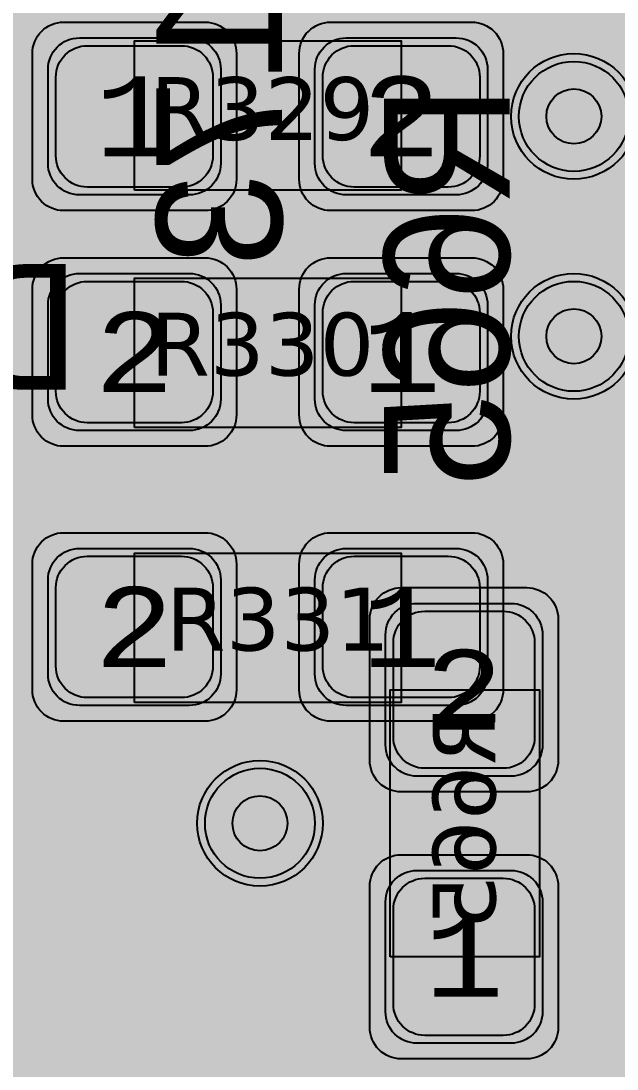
# Model space of a CAD drawing. Extents: x -28 to 199, y -61 to 255.
# Drawn here: x 141.18 to 144.97, y 73.94 to 80.61 of the extents above; entities that cross this region are included whole.
import ezdxf
from ezdxf.enums import TextEntityAlignment as Align

# ---------------------------------------------------------------- set-up
doc = ezdxf.new("R2010")
doc.units = 0
doc.header["$MEASUREMENT"] = 0
for name, color, linetype in [('ASSEMBLY_OUTLINES_BTM', 191, 'CONTINUOUS'), ('ASSEMBLY_OUTLINES_TOP', 102, 'CONTINUOUS'), ('ASSEMBLY_PART_NUMBERS_BTM', 191, 'CONTINUOUS'), ('ASSEMBLY_PART_NUMBERS_TOP', 102, 'CONTINUOUS'), ('ASSEMBLY_REF_DES_BTM', 191, 'CONTINUOUS'), ('ASSEMBLY_REF_DES_TOP', 102, 'CONTINUOUS'), ('DRILL_DRAWING', 21, 'CONTINUOUS'), ('GENERATED_SILKSCREEN_BTM', 255, 'CONTINUOUS'), ('GENERATED_SILKSCREEN_TOP', 140, 'CONTINUOUS'), ('PART_PADS_SMD_BTM', 10, 'CONTINUOUS'), ('PART_PADS_SMD_TOP', 150, 'CONTINUOUS'), ('PIN_NUMBERS_BTM', 8, 'CONTINUOUS'), ('PIN_NUMBERS_TOP', 8, 'CONTINUOUS'), ('PLACEMENT_OUTLINES_BTM', 222, 'CONTINUOUS'), ('PLACEMENT_OUTLINES_TOP', 130, 'CONTINUOUS'), ('PLANE_DATA_LAYER_TOP', 150, 'CONTINUOUS'), ('PLANE_SHAPES_LAYER_2', 230, 'CONTINUOUS'), ('PLANE_SHAPES_LAYER_3', 81, 'CONTINUOUS'), ('PLANE_SHAPES_LAYER_TOP', 150, 'CONTINUOUS'), ('SILKSCREEN_OUTLINES_BTM', 211, 'CONTINUOUS'), ('SILKSCREEN_OUTLINES_TOP', 150, 'CONTINUOUS'), ('SILKSCREEN_REF_DES_BTM', 211, 'CONTINUOUS'), ('SOLDERMASK_PADS_BTM', 12, 'CONTINUOUS'), ('SOLDERMASK_PADS_TOP', 180, 'CONTINUOUS'), ('SOLDERPASTE_PADS_BTM', 12, 'CONTINUOUS'), ('SOLDERPASTE_PADS_TOP', 180, 'CONTINUOUS'), ('TRACES_LAYER_3', 81, 'CONTINUOUS'), ('TRACES_LAYER_BOTTOM', 10, 'CONTINUOUS'), ('TRACES_LAYER_TOP', 150, 'CONTINUOUS'), ('VIA_HOLES_LAYER_2', 30, 'CONTINUOUS'), ('VIA_HOLES_LAYER_3', 30, 'CONTINUOUS'), ('VIA_HOLES_LAYER_BOTTOM', 30, 'CONTINUOUS'), ('VIA_HOLES_LAYER_TOP', 30, 'CONTINUOUS'), ('VIA_PADS_LAYER_2', 230, 'CONTINUOUS'), ('VIA_PADS_LAYER_3', 81, 'CONTINUOUS'), ('VIA_PADS_LAYER_BOTTOM', 10, 'CONTINUOUS'), ('VIA_PADS_LAYER_TOP', 150, 'CONTINUOUS')]:
    doc.layers.add(name, color=color, linetype=linetype)
doc.styles.add('COURIER_NEW', font='COUR.TTF')
doc.styles.add('VERDANA', font='verdana.TTF')
doc.styles.add('VERIBEST_GERBER_0', font='txt')

msp = doc.modelspace()

# ---------------------------------------------------------------- hatches: boundary and pattern name
at = {"layer": 'PLANE_DATA_LAYER_TOP'}
h = msp.add_hatch(color=256, dxfattribs=at)
h.paths.add_polyline_path([(153.75, 67.5762, -0.414213562373095), (153.6738, 67.5), (141.3262, 67.5, -0.414213562373095), (141.25, 67.5762), (141.25, 70.799, -0.3297111608099209), (141.303911, 70.871867, 0.1227506347712947), (141.511214, 70.996447), (142.374069, 71.859302, -0.4389961025025721), (142.486156, 71.8546, 1.0875729409838402), (143.8954, 73.263844, -0.2207951541177379), (143.86838, 73.322049), (143.86838, 73.32205, -0.1989099556852985), (143.890698, 73.375931), (147.592449, 77.077682, -0.198913366334503), (147.646331, 77.1), (148.746107, 77.1, -0.1385740107174841), (148.785987, 77.088731, 1.7877343018547374), (148.785987, 78.111269, -0.1385740107174841), (148.746107, 78.1), (147.407661, 78.1, 0.1989122151386036), (147.054108, 77.953553), (144.107082, 75.006527, -0.6681819935815638), (143.977, 75.060408), (143.977, 75.934019, -0.357507136707077), (144.038255, 76.008739, 0.250299112383725), (144.365805, 76.277936, -0.3034419380586541), (144.436215, 76.325), (144.483776, 76.325, 0.1989121882725125), (144.784296, 76.44948), (146.482183, 78.147367, 0.1989121882725038), (146.606663, 78.447887), (146.606663, 79.9238, -0.414213562373095), (146.682863, 80), (153.6738, 80, -0.414213562373095), (153.75, 79.9238)], flags=0)
h.paths.add_polyline_path([(141.75, 69.5, -0.9999999999999999), (144.75, 69.5, -0.9999999999999999)], flags=0)
h.paths.add_polyline_path([(149.3, 75.1, -0.9999999999999999), (150.5, 75.1, -0.9999999999999999)], flags=0)
at = {"layer": 'PLANE_SHAPES_LAYER_2'}
h = msp.add_hatch(color=256, dxfattribs=at)
h.paths.add_polyline_path([(169.5, 129.25), (149.5, 129.25), (142.25, 122), (142.25, 90.5), (147.5, 90.5), (147.5, 80), (154, 80), (154, 69.25), (131.75, 69.25), (131.75, 73.25), (121.25, 73.25), (121.25, 81), (110.5, 81), (110.5, 125.75), (106.5, 125.75), (106.5, 128.75), (93.5, 128.75), (93.5, 120.25), (91.75, 120.25), (91.75, 121.5), (80, 121.5), (80, 118.25), (73.25, 118.25), (73.25, 124.5), (67.5, 124.5), (67.5, 128), (57.75, 128), (57.75, 120.25), (55.25, 120.25), (55.25, 121.5), (47.5, 121.5), (47.5, 119), (35, 119), (35, 134.75), (32.75, 134.75), (32.75, 159.75), (29.25, 159.75), (29.25, 175.25), (22.5, 175.25), (22.5, 195.25), (17.25, 195.25), (17.25, 198), (22.5, 198), (22.5, 216.5), (40.25, 216.5), (40.25, 235.5), (54.5, 235.5), (54.5, 254), (87.25, 254), (87.25, 236.25), (86.25, 236.25), (86.25, 228.75), (81, 228.75), (81, 218.75), (95.25, 218.75), (95.25, 194.5), (87, 194.5), (87, 172), (131.1, 172), (131.1, 208.75), (115.5, 208.75), (115.5, 213.75), (106.75, 213.75), (106.75, 218.75), (110.25, 222.25), (110.25, 226.25), (142.5, 226.25), (142.5, 221.5), (160.5, 221.5), (160.5, 240.75), (169.5, 240.75)])
h.paths.add_polyline_path([(35.5, 149.5), (41.75, 149.5), (41.75, 152), (39.25, 152), (39.25, 154), (37.75, 154), (37.75, 152), (35.5, 152)], flags=16)
h.paths.add_polyline_path([(37.5, 125.75), (37.5, 128.75), (42.75, 128.75), (42.75, 125.75)], flags=16)
h.paths.add_polyline_path([(52, 127.75), (52, 130.75), (54.25, 130.75), (54.25, 127.75)], flags=16)
h.paths.add_polyline_path([(50.75, 219.5), (50.75, 226.5), (71.75, 226.5), (71.75, 219.5)], flags=16)
h.paths.add_polyline_path([(66.5, 150.75), (66.5, 177.5), (72.25, 177.5), (72.25, 150.75)], flags=16)
h.paths.add_polyline_path([(47.25, 185.25), (73, 185.25), (73, 188.25), (70.25, 188.25), (70.25, 191), (47.25, 191)], flags=16)
h.paths.add_polyline_path([(84.5, 208), (84.5, 212.75), (85, 212.75), (85, 208)], flags=16)
h.paths.add_polyline_path([(61.5, 137.25), (87.75, 137.25), (87.75, 140.5), (84.75, 140.5), (84.75, 143), (61.5, 143)], flags=16)
h.paths.add_polyline_path([(88.75, 127), (88.75, 130), (91, 130), (91, 127)], flags=16)
h.paths.add_polyline_path([(85.5, 130.25), (85.5, 132.5), (91, 132.5), (91, 130.25)], flags=16)
h.paths.add_polyline_path([(108.75, 142.25), (135.75, 142.25), (135.75, 145.75), (132.25, 145.75), (132.25, 149), (108.75, 149)], flags=16)
h.paths.add_polyline_path([(114.25, 126.75), (140.75, 126.75), (140.75, 129.75), (137.25, 129.75), (137.25, 133), (114.25, 133)], flags=16)
h.paths.add_polyline_path([(155.25, 180.25), (166.25, 180.25), (166.25, 186.25), (152.25, 186.25), (152.25, 183), (155.25, 183)], flags=16)
at = {"layer": 'PLANE_SHAPES_LAYER_3'}
h = msp.add_hatch(color=256, dxfattribs=at)
h.paths.add_polyline_path([(169.5, 129.25), (149.5, 129.25), (142.25, 122), (142.25, 90.5), (147.5, 90.5), (147.5, 80), (154, 80), (154, 69.25), (131.75, 69.25), (131.75, 73.25), (121.25, 73.25), (121.25, 81), (110.5, 81), (110.5, 125.75), (106.5, 125.75), (106.5, 128.75), (93.5, 128.75), (93.5, 120.25), (91.75, 120.25), (91.75, 121.5), (80, 121.5), (80, 118.25), (73.25, 118.25), (73.25, 124.5), (67.5, 124.5), (67.5, 127.75), (58.25, 127.75), (58.25, 130.25), (88.75, 130.25), (88.75, 127), (91, 127), (91, 132.5), (55, 132.5), (55, 131.25), (52, 131.25), (52, 127.75), (55, 127.75), (55, 127.25), (57.75, 127.25), (57.75, 120.25), (55.25, 120.25), (55.25, 121.5), (47.5, 121.5), (47.5, 119), (35, 119), (35, 134.75), (32.75, 134.75), (32.75, 159.75), (29.25, 159.75), (29.25, 175.25), (22.5, 175.25), (22.5, 195.25), (17.25, 195.25), (17.25, 198), (22.5, 198), (22.5, 216.5), (40.25, 216.5), (40.25, 235.5), (54.5, 235.5), (54.5, 254), (87.25, 254), (87.25, 236.25), (86.25, 236.25), (86.25, 228.75), (81, 228.75), (81, 218.75), (95.25, 218.75), (95.25, 194.5), (87, 194.5), (87, 172), (131.1, 172), (131.1, 208.75), (115.5, 208.75), (115.5, 213.75), (106.75, 213.75), (106.75, 218.75), (110.25, 222.25), (110.25, 226.25), (142.5, 226.25), (142.5, 221.5), (160.5, 221.5), (160.5, 240.75), (169.5, 240.75)])
h.paths.add_polyline_path([(35.5, 149.5), (41.75, 149.5), (41.75, 152), (39.25, 152), (39.25, 154), (37.75, 154), (37.75, 152), (35.5, 152)], flags=16)
h.paths.add_polyline_path([(37.5, 125.75), (37.5, 128.75), (42.75, 128.75), (42.75, 125.75)], flags=16)
h.paths.add_polyline_path([(50.75, 219.5), (50.75, 226.5), (71.75, 226.5), (71.75, 219.5)], flags=16)
h.paths.add_polyline_path([(66.5, 150.75), (66.5, 177.5), (72.25, 177.5), (72.25, 150.75)], flags=16)
h.paths.add_polyline_path([(47.25, 185.25), (73, 185.25), (73, 188.25), (70.25, 188.25), (70.25, 191), (47.25, 191)], flags=16)
h.paths.add_polyline_path([(84.5, 208), (84.5, 212.75), (85, 212.75), (85, 208)], flags=16)
h.paths.add_polyline_path([(61.5, 137.25), (87.75, 137.25), (87.75, 140.5), (84.75, 140.5), (84.75, 143), (61.5, 143)], flags=16)
h.paths.add_polyline_path([(108.75, 142.25), (135.75, 142.25), (135.75, 145.75), (132.25, 145.75), (132.25, 149), (108.75, 149)], flags=16)
h.paths.add_polyline_path([(114.25, 126.75), (140.75, 126.75), (140.75, 129.75), (137.25, 129.75), (137.25, 133), (114.25, 133)], flags=16)
h.paths.add_polyline_path([(155.25, 180.25), (166.25, 180.25), (166.25, 186.25), (152.25, 186.25), (152.25, 183), (155.25, 183)], flags=16)
at = {"layer": 'VIA_HOLES_LAYER_2'}
h = msp.add_hatch(color=256, dxfattribs=at)
edge = h.paths.add_edge_path()
edge.add_arc((144.7, 80), 0.175, 0, 360)
h = msp.add_hatch(color=256, dxfattribs=at)
edge = h.paths.add_edge_path()
edge.add_arc((144.7, 78.6), 0.175, 0, 360)
h = msp.add_hatch(color=256, dxfattribs=at)
edge = h.paths.add_edge_path()
edge.add_arc((142.7, 75.5), 0.175, 0, 360)
at = {"layer": 'VIA_HOLES_LAYER_3'}
h = msp.add_hatch(color=256, dxfattribs=at)
edge = h.paths.add_edge_path()
edge.add_arc((144.7, 80), 0.175, 0, 360)
h = msp.add_hatch(color=256, dxfattribs=at)
edge = h.paths.add_edge_path()
edge.add_arc((144.7, 78.6), 0.175, 0, 360)
h = msp.add_hatch(color=256, dxfattribs=at)
edge = h.paths.add_edge_path()
edge.add_arc((142.7, 75.5), 0.175, 0, 360)
at = {"layer": 'VIA_HOLES_LAYER_BOTTOM'}
h = msp.add_hatch(color=256, dxfattribs=at)
edge = h.paths.add_edge_path()
edge.add_arc((144.7, 80), 0.175, 0, 360)
h = msp.add_hatch(color=256, dxfattribs=at)
edge = h.paths.add_edge_path()
edge.add_arc((144.7, 78.6), 0.175, 0, 360)
h = msp.add_hatch(color=256, dxfattribs=at)
edge = h.paths.add_edge_path()
edge.add_arc((142.7, 75.5), 0.175, 0, 360)
at = {"layer": 'VIA_HOLES_LAYER_TOP'}
h = msp.add_hatch(color=256, dxfattribs=at)
edge = h.paths.add_edge_path()
edge.add_arc((144.7, 80), 0.175, 0, 360)
h = msp.add_hatch(color=256, dxfattribs=at)
edge = h.paths.add_edge_path()
edge.add_arc((144.7, 78.6), 0.175, 0, 360)
h = msp.add_hatch(color=256, dxfattribs=at)
edge = h.paths.add_edge_path()
edge.add_arc((142.7, 75.5), 0.175, 0, 360)

# ---------------------------------------------------------------- linework, layer by layer
at = {"layer": 'ASSEMBLY_OUTLINES_BTM'}
msp.add_lwpolyline([(143.53, 74.65), (143.53, 76.35), (144.48, 76.35), (144.48, 74.65)], close=True, dxfattribs=at)
at = {"layer": 'ASSEMBLY_OUTLINES_TOP'}
for points in [[(141.9, 79.53), (141.9, 80.48), (143.6, 80.48), (143.6, 79.53)], [(141.9, 78.02), (141.9, 78.97), (143.6, 78.97), (143.6, 78.02)], [(141.9, 76.27), (141.9, 77.22), (143.6, 77.22), (143.6, 76.27)]]:
    msp.add_lwpolyline(points, close=True, dxfattribs=at)
at = {"layer": 'GENERATED_SILKSCREEN_BTM', "const_width": 0.15}
for points in [[(142.804, 80.622), (142.8056, 80.6284), (142.8088, 80.6316), (142.8144, 80.634), (142.8208, 80.6348), (142.8264, 80.634), (142.832, 80.6316), (142.836, 80.6284), (142.8368, 80.622), (142.8368, 80.31), (142.836, 80.3044), (142.832, 80.2996), (142.8264, 80.2972), (142.8208, 80.2964), (142.8144, 80.2972), (142.8088, 80.2996), (142.8056, 80.3044), (142.804, 80.31), (142.804, 80.4508), (142.0528, 80.4508), (142.0472, 80.4516), (142.0432, 80.454), (142.0408, 80.458), (142.04, 80.4636), (142.0392, 80.4676), (142.0392, 80.4716), (142.0408, 80.4748), (142.044, 80.478), (142.2632, 80.634), (142.2688, 80.6364), (142.2744, 80.6364), (142.2792, 80.634), (142.2832, 80.63), (142.2864, 80.6252), (142.288, 80.6196), (142.288, 80.6164), (142.2864, 80.614), (142.2848, 80.6116), (142.2824, 80.61), (142.1032, 80.482), (142.804, 80.482), (142.804, 80.622)], [(143.5196, 80.0592), (143.5196, 79.676), (143.6204, 79.552), (143.7692, 79.552), (143.8708, 79.676), (143.8708, 80.0592), (143.5196, 80.0592)], [(142.8128, 79.8988), (142.8184, 79.9004), (142.824, 79.8996), (142.8288, 79.8956), (142.832, 79.8916), (142.8336, 79.886), (142.8344, 79.8804), (142.832, 79.8756), (142.828, 79.8716), (142.0608, 79.4404), (142.0568, 79.4388), (142.0536, 79.4388), (142.0504, 79.4388), (142.0472, 79.4404), (142.0424, 79.4428), (142.0392, 79.446), (142.0376, 79.45), (142.0368, 79.454), (142.0368, 79.994), (142.0384, 79.9996), (142.0424, 80.0036), (142.0472, 80.0068), (142.0536, 80.0076), (142.0592, 80.0068), (142.0648, 80.0036), (142.0688, 79.9996), (142.0696, 79.994), (142.0696, 79.4812), (142.8128, 79.8988)], [(143.49, 78.9048), (143.5996, 78.7704), (143.6036, 78.7664), (143.61, 78.7656), (143.614, 78.7664), (143.6188, 78.768), (143.622, 78.7704), (143.6252, 78.7744), (143.6276, 78.7784), (143.6284, 78.7824), (143.6284, 78.7864), (143.626, 78.7896), (143.5196, 78.9208), (143.5196, 79.18), (143.6204, 79.3032), (143.9076, 79.3032), (143.8188, 79.1944), (143.818, 79.1912), (143.8172, 79.1896), (143.8172, 79.1888), (143.8164, 79.1888), (143.8156, 79.1848), (143.8156, 78.9152), (143.8164, 78.912), (143.8172, 78.9112), (143.8172, 78.9104), (143.818, 78.908), (143.8188, 78.9048), (143.9276, 78.7704), (143.93, 78.7696), (143.9308, 78.768), (143.9316, 78.7672), (143.9332, 78.7672), (143.9388, 78.7656), (143.9412, 78.7648), (144.1612, 78.7648), (144.1652, 78.7656), (144.1684, 78.7672), (144.1716, 78.768), (144.174, 78.7704), (144.2836, 78.9048), (144.2852, 78.9088), (144.286, 78.9096), (144.286, 78.9112), (144.2868, 78.9128), (144.2868, 78.9136), (144.2868, 78.9152), (144.2868, 79.1848), (144.286, 79.188), (144.2852, 79.1912), (144.2836, 79.1944), (144.174, 79.3288), (144.1724, 79.3304), (144.1716, 79.332), (144.1692, 79.3336), (144.1636, 79.3352), (144.1612, 79.336), (143.6124, 79.336), (143.6084, 79.3352), (143.6052, 79.3336), (143.6036, 79.332), (143.602, 79.3304), (143.5996, 79.3288), (143.49, 79.1944), (143.4892, 79.1912), (143.4884, 79.1888), (143.4876, 79.188), (143.4868, 79.1848), (143.4868, 78.9152), (143.4876, 78.912), (143.4876, 78.9112), (143.4884, 78.9104), (143.4892, 78.908), (143.49, 78.9048)], [(143.9492, 79.3032), (144.1532, 79.3032), (144.254, 79.18), (144.254, 78.9216), (144.1532, 78.7968), (143.9492, 78.7968), (143.8476, 78.9216), (143.8476, 79.18), (143.9492, 79.3032)], [(142.8336, 79.1116), (142.724, 79.2468), (142.72, 79.2508), (142.7176, 79.2516), (142.7152, 79.2516), (142.7096, 79.2508), (142.704, 79.2476), (142.7, 79.2436), (142.6968, 79.2388), (142.696, 79.2332), (142.6976, 79.2276), (142.804, 79.0972), (142.804, 78.8388), (142.7032, 78.714), (142.5544, 78.714), (142.4528, 78.8372), (142.4528, 78.97), (142.4512, 78.9764), (142.448, 78.9804), (142.4424, 78.9828), (142.4368, 78.9836), (142.4312, 78.9828), (142.4256, 78.9804), (142.4224, 78.9764), (142.4208, 78.97), (142.4208, 78.8372), (142.3192, 78.714), (142.1704, 78.714), (142.0696, 78.8388), (142.0696, 79.0972), (142.176, 79.2276), (142.1776, 79.2332), (142.1768, 79.2388), (142.1744, 79.2436), (142.1696, 79.2476), (142.1648, 79.2508), (142.1592, 79.2516), (142.156, 79.2516), (142.1536, 79.2508), (142.1496, 79.2468), (142.04, 79.1116), (142.0392, 79.1092), (142.0384, 79.1068), (142.0376, 79.106), (142.0368, 79.1028), (142.0368, 78.8332), (142.0376, 78.8292), (142.0384, 78.8276), (142.0392, 78.8252), (142.04, 78.8228), (142.1496, 78.6876), (142.1536, 78.6852), (142.1568, 78.6844), (142.1592, 78.6828), (142.1624, 78.682), (142.3272, 78.682), (142.3296, 78.6828), (142.3352, 78.6844), (142.3392, 78.6852), (142.3408, 78.6876), (142.4368, 78.8052), (142.5328, 78.6876), (142.5344, 78.6868), (142.536, 78.6852), (142.5368, 78.6844), (142.5384, 78.6844), (142.544, 78.6828), (142.5464, 78.682), (142.7112, 78.682), (142.7152, 78.6828), (142.7184, 78.6844), (142.7216, 78.6852), (142.724, 78.6876), (142.8336, 78.8228), (142.8352, 78.826), (142.836, 78.8268), (142.836, 78.8292), (142.8368, 78.83), (142.8368, 78.8308), (142.8368, 78.8332), (142.8368, 79.1028), (142.836, 79.106), (142.8352, 79.1092), (142.8336, 79.1116)], [(141.4092, 79.0136), (141.0276, 79.0136), (140.9028, 78.9128), (140.9028, 78.38), (141.0276, 78.2792), (141.4092, 78.2792), (141.4092, 79.0136)], [(141.022, 79.0464), (141.4268, 79.0464), (141.4324, 79.0448), (141.4372, 79.0408), (141.4412, 79.036), (141.4428, 79.0304), (141.4428, 78.2624), (141.4412, 78.256), (141.4372, 78.252), (141.4324, 78.2472), (141.4268, 78.2464), (141.022, 78.2464)], [(143.49, 78.1488), (143.5996, 78.0144), (143.6036, 78.0104), (143.61, 78.0096), (143.614, 78.0104), (143.6188, 78.012), (143.622, 78.0144), (143.6252, 78.0184), (143.6276, 78.0224), (143.6284, 78.0264), (143.6284, 78.0304), (143.626, 78.0336), (143.5196, 78.1648), (143.5196, 78.424), (143.6204, 78.5472), (143.9076, 78.5472), (143.8188, 78.4384), (143.818, 78.4352), (143.8172, 78.4336), (143.8172, 78.4328), (143.8164, 78.4328), (143.8156, 78.4288), (143.8156, 78.1592), (143.8164, 78.156), (143.8172, 78.1552), (143.8172, 78.1544), (143.818, 78.152), (143.8188, 78.1488), (143.9276, 78.0144), (143.93, 78.0136), (143.9308, 78.012), (143.9316, 78.0112), (143.9332, 78.0112), (143.9388, 78.0096), (143.9412, 78.0088), (144.1612, 78.0088), (144.1652, 78.0096), (144.1684, 78.0112), (144.1716, 78.012), (144.174, 78.0144), (144.2836, 78.1488), (144.2852, 78.1528), (144.286, 78.1536), (144.286, 78.1552), (144.2868, 78.1568), (144.2868, 78.1576), (144.2868, 78.1592), (144.2868, 78.4288), (144.286, 78.432), (144.2852, 78.4352), (144.2836, 78.4384), (144.174, 78.5728), (144.1724, 78.5744), (144.1716, 78.576), (144.1692, 78.5776), (144.1636, 78.5792), (144.1612, 78.58), (143.6124, 78.58), (143.6084, 78.5792), (143.6052, 78.5776), (143.6036, 78.576), (143.602, 78.5744), (143.5996, 78.5728), (143.49, 78.4384), (143.4892, 78.4352), (143.4884, 78.4328), (143.4876, 78.432), (143.4868, 78.4288), (143.4868, 78.1592), (143.4876, 78.156), (143.4876, 78.1552), (143.4884, 78.1544), (143.4892, 78.152), (143.49, 78.1488)], [(143.9492, 78.5472), (144.1532, 78.5472), (144.254, 78.424), (144.254, 78.1656), (144.1532, 78.0408), (143.9492, 78.0408), (143.8476, 78.1656), (143.8476, 78.424), (143.9492, 78.5472)], [(143.762, 77.6736), (143.7628, 77.6768), (143.7636, 77.6792), (143.7652, 77.6824), (143.8532, 77.7912), (143.5196, 77.7912), (143.5196, 77.2688), (143.518, 77.2632), (143.5148, 77.2584), (143.5092, 77.256), (143.5036, 77.2552), (143.4972, 77.256), (143.4916, 77.2584), (143.4884, 77.2632), (143.4868, 77.2688), (143.4868, 77.8088), (143.4884, 77.8144), (143.4924, 77.8184), (143.4972, 77.8232), (143.5028, 77.8248), (143.8876, 77.8248), (143.8932, 77.824), (143.8972, 77.8216), (143.8996, 77.8184), (143.9012, 77.8128), (143.9028, 77.8088), (143.9036, 77.8056), (143.9028, 77.8016), (143.9004, 77.7984), (143.794, 77.668), (143.794, 77.4096), (143.8956, 77.2848), (144.1532, 77.2848), (144.2532, 77.4096), (144.2532, 77.668), (144.1476, 77.7984), (144.1452, 77.804), (144.1452, 77.8088), (144.1484, 77.8136), (144.1524, 77.8184), (144.158, 77.8216), (144.1636, 77.8224), (144.1668, 77.8224), (144.1692, 77.8216), (144.1732, 77.8176), (144.2836, 77.6824), (144.2852, 77.68), (144.2852, 77.6768), (144.2868, 77.6736), (144.2868, 77.404), (144.2868, 77.4016), (144.286, 77.4008), (144.286, 77.4), (144.2852, 77.3984), (144.2852, 77.3968), (144.2836, 77.3936), (144.1732, 77.2584), (144.1708, 77.256), (144.1692, 77.2552), (144.1644, 77.2536), (144.1612, 77.2528), (143.8876, 77.2528), (143.8844, 77.2536), (143.8796, 77.2552), (143.878, 77.2552), (143.8772, 77.256), (143.8756, 77.2576), (143.874, 77.2584), (143.7652, 77.3936), (143.7636, 77.3976), (143.7628, 77.4), (143.762, 77.404), (143.762, 77.6736)]]:
    msp.add_lwpolyline(points, dxfattribs=at)
for points in [[(144.285205, 79.536798), (144.283605, 79.531998, -0.1845275529), (144.283603, 79.531995), (144.281205, 79.5272, -0.2360679775), (144.281203, 79.527196), (144.276403, 79.523196, -0.1622776597), (144.2764, 79.523195), (144.271604, 79.520797, -0.2888244162), (144.271599, 79.520795), (144.2652, 79.522395, -0.0990195133), (144.265198, 79.522395), (143.892401, 79.653594), (143.790804, 79.525597), (143.789204, 79.523198, -0.2052577021), (143.789201, 79.523195), (143.785202, 79.522395), (143.781203, 79.519996, -0.1622776602), (143.7812, 79.519995), (143.608402, 79.519995, -0.36246461), (143.608396, 79.519996), (143.605997, 79.522395), (143.603602, 79.522395, -0.3624646088), (143.603596, 79.522396), (143.601996, 79.523996, -0.049388989), (143.601996, 79.523997), (143.599597, 79.525596, -0.071067812), (143.599596, 79.525597), (143.489997, 79.661595, -0.1845275516), (143.489995, 79.661598), (143.488395, 79.665598), (143.487595, 79.667998), (143.487595, 79.667999), (143.486795, 79.671999), (143.486795, 80.075201), (143.488395, 80.082401, -0.1667818969), (143.488396, 80.082404), (143.497196, 80.091204, -0.213376806), (143.4972, 80.091205), (143.502799, 80.092805, -0.0990195133), (143.502801, 80.092805), (144.270799, 80.092805, -0.0990195133), (144.270801, 80.092805), (144.2772, 80.091205, -0.2133768072), (144.277204, 80.091204), (144.281204, 80.087204, -0.2133768072), (144.281205, 80.0872), (144.283218, 80.083174, 8.9983e-06), (144.283215, 80.083159), (144.281197, 80.087195, -0.071067812), (144.281196, 80.087196), (144.277196, 80.091196), (144.270799, 80.092795), (143.502801, 80.092795), (143.497204, 80.091196), (143.488404, 80.082396), (143.486805, 80.075199), (143.486805, 79.672001), (143.487605, 79.668003, -0.0493889887), (143.487605, 79.668002), (143.488405, 79.665602), (143.490005, 79.661602), (143.599603, 79.525604), (143.602001, 79.524005, -0.1622776597), (143.602004, 79.524004), (143.603603, 79.522405), (143.605998, 79.522405, -0.3624646093), (143.606004, 79.522404), (143.608403, 79.520005), (143.781199, 79.520005), (143.785197, 79.522404, -0.111991093), (143.785199, 79.522405), (143.789197, 79.523205), (143.790796, 79.525603), (143.892396, 79.653603, -0.3391210221), (143.892402, 79.653605), (144.265202, 79.522405, -0.0493889903), (144.265203, 79.522405), (144.2716, 79.520805), (144.276396, 79.523203, -0.0710678123), (144.276397, 79.523204), (144.281197, 79.527204), (144.283595, 79.532), (144.283595, 79.532002), (144.285195, 79.536801), (144.284395, 79.543199), (144.284395, 79.5432), (144.281197, 79.548797), (144.2756, 79.551995, -0.0990195133), (144.275598, 79.551995), (143.902798, 79.683195, -0.3066784405), (143.902795, 79.6832), (143.902795, 80.0592, -0.4142135624), (143.9028, 80.059205), (144.270799, 80.059205), (144.277196, 80.060804), (144.279749, 80.063357, 1.13149e-05), (144.279746, 80.063338), (144.277204, 80.060796, -0.2133768072), (144.2772, 80.060795), (144.270801, 80.059195, -0.0990195133), (144.270799, 80.059195), (143.902805, 80.059195), (143.902805, 79.683204), (144.275602, 79.552005, -0.1622776602), (144.275604, 79.552003), (144.281202, 79.548804, -0.2534505543), (144.281205, 79.5488), (144.284403, 79.543204, -0.1845275529), (144.284405, 79.543201), (144.285205, 79.536801), (144.285205, 79.536798)], [(143.530005, 75.216164, 1.1642e-05), (143.529995, 75.216156), (143.529995, 75.783844, 1.1642e-05), (143.530005, 75.783836), (143.530005, 75.216164)], [(144.480005, 75.207902, 1.22306e-05), (144.479995, 75.207911), (144.479995, 75.792089, 1.22306e-05), (144.480005, 75.792098), (144.480005, 75.207902)]]:
    msp.add_lwpolyline(points, format="xyb", dxfattribs=at)
at = {"layer": 'GENERATED_SILKSCREEN_TOP', "const_width": 0.15}
for points in [[(143.042098, 80.480005, 1.22306e-05), (143.042089, 80.479995), (142.457911, 80.479995, 1.22306e-05), (142.457902, 80.480005), (143.042098, 80.480005)], [(143.033844, 79.529995), (142.466156, 79.529995, 1.1642e-05), (142.466164, 79.530005), (143.033836, 79.530005, 1.1642e-05), (143.033844, 79.529995)], [(143.033844, 78.970005, 1.1642e-05), (143.033836, 78.969995), (142.466164, 78.969995, 1.1642e-05), (142.466156, 78.970005), (143.033844, 78.970005)], [(143.042098, 78.019995), (142.457902, 78.019995, 1.22306e-05), (142.457911, 78.020005), (143.042089, 78.020005, 1.22306e-05), (143.042098, 78.019995)], [(143.033844, 77.220005, 1.1642e-05), (143.033836, 77.219995), (142.466164, 77.219995, 1.1642e-05), (142.466156, 77.220005), (143.033844, 77.220005)], [(143.042098, 76.269995), (142.457902, 76.269995, 1.22306e-05), (142.457911, 76.270005), (143.042089, 76.270005, 1.22306e-05), (143.042098, 76.269995)]]:
    msp.add_lwpolyline(points, format="xyb", dxfattribs=at)
at = {"layer": 'PART_PADS_SMD_BTM'}
for points in [[(143.7, 75.8, -0.4142135624), (143.5, 76), (143.5, 76.7, -0.4142135624), (143.7, 76.9), (144.3, 76.9, -0.4142135624), (144.5, 76.7), (144.5, 76, -0.4142135624), (144.3, 75.8)], [(143.7, 74.1, -0.4142135624), (143.5, 74.3), (143.5, 75, -0.4142135624), (143.7, 75.2), (144.3, 75.2, -0.4142135624), (144.5, 75), (144.5, 74.3, -0.4142135624), (144.3, 74.1)]]:
    msp.add_lwpolyline(points, format="xyb", close=True, dxfattribs=at)
at = {"layer": 'PART_PADS_SMD_TOP'}
for points in [[(141.35, 80.3, -0.4142135624), (141.55, 80.5), (142.25, 80.5, -0.4142135624), (142.45, 80.3), (142.45, 79.7, -0.4142135624), (142.25, 79.5), (141.55, 79.5, -0.4142135624), (141.35, 79.7)], [(143.05, 80.3, -0.4142135624), (143.25, 80.5), (143.95, 80.5, -0.4142135624), (144.15, 80.3), (144.15, 79.7, -0.4142135624), (143.95, 79.5), (143.25, 79.5, -0.4142135624), (143.05, 79.7)], [(142.45, 78.2, -0.4142135624), (142.25, 78), (141.55, 78, -0.4142135624), (141.35, 78.2), (141.35, 78.8, -0.4142135624), (141.55, 79), (142.25, 79, -0.4142135624), (142.45, 78.8)], [(144.15, 78.2, -0.4142135624), (143.95, 78), (143.25, 78, -0.4142135624), (143.05, 78.2), (143.05, 78.8, -0.4142135624), (143.25, 79), (143.95, 79, -0.4142135624), (144.15, 78.8)], [(142.45, 76.45, -0.4142135624), (142.25, 76.25), (141.55, 76.25, -0.4142135624), (141.35, 76.45), (141.35, 77.05, -0.4142135624), (141.55, 77.25), (142.25, 77.25, -0.4142135624), (142.45, 77.05)], [(144.15, 76.45, -0.4142135624), (143.95, 76.25), (143.25, 76.25, -0.4142135624), (143.05, 76.45), (143.05, 77.05, -0.4142135624), (143.25, 77.25), (143.95, 77.25, -0.4142135624), (144.15, 77.05)]]:
    msp.add_lwpolyline(points, format="xyb", close=True, dxfattribs=at)
at = {"layer": 'PLACEMENT_OUTLINES_BTM'}
msp.add_lwpolyline([(143.53, 74.65), (143.53, 76.35), (144.48, 76.35), (144.48, 74.65)], close=True, dxfattribs=at)
at = {"layer": 'PLACEMENT_OUTLINES_TOP'}
for points in [[(141.9, 79.53), (141.9, 80.48), (143.6, 80.48), (143.6, 79.53)], [(141.9, 78.02), (141.9, 78.97), (143.6, 78.97), (143.6, 78.02)], [(141.9, 76.27), (141.9, 77.22), (143.6, 77.22), (143.6, 76.27)]]:
    msp.add_lwpolyline(points, close=True, dxfattribs=at)
at = {"layer": 'PLANE_SHAPES_LAYER_TOP'}
msp.add_solid([(141.25, 67.5), (153.75, 67.5), (141.25, 80), (153.75, 80)], dxfattribs=at)
at = {"layer": 'SILKSCREEN_OUTLINES_BTM'}
msp.add_lwpolyline([(143.53, 74.65), (143.53, 76.35), (144.48, 76.35), (144.48, 74.65)], close=True, dxfattribs=at)
at = {"layer": 'SILKSCREEN_OUTLINES_TOP'}
for points in [[(141.9, 79.53), (141.9, 80.48), (143.6, 80.48), (143.6, 79.53)], [(141.9, 78.02), (141.9, 78.97), (143.6, 78.97), (143.6, 78.02)], [(141.9, 76.27), (141.9, 77.22), (143.6, 77.22), (143.6, 76.27)]]:
    msp.add_lwpolyline(points, close=True, dxfattribs=at)
at = {"layer": 'SOLDERMASK_PADS_BTM'}
for points in [[(143.6, 75.7, -0.4142135624), (143.4, 75.9), (143.4, 76.8, -0.4142135624), (143.6, 77), (144.4, 77, -0.4142135624), (144.6, 76.8), (144.6, 75.9, -0.4142135624), (144.4, 75.7)], [(143.6, 74, -0.4142135624), (143.4, 74.2), (143.4, 75.1, -0.4142135624), (143.6, 75.3), (144.4, 75.3, -0.4142135624), (144.6, 75.1), (144.6, 74.2, -0.4142135624), (144.4, 74)]]:
    msp.add_lwpolyline(points, format="xyb", close=True, dxfattribs=at)
at = {"layer": 'SOLDERMASK_PADS_TOP'}
for points in [[(141.25, 80.4, -0.4142135624), (141.45, 80.6), (142.35, 80.6, -0.4142135624), (142.55, 80.4), (142.55, 79.6, -0.4142135624), (142.35, 79.4), (141.45, 79.4, -0.4142135624), (141.25, 79.6)], [(142.95, 80.4, -0.4142135624), (143.15, 80.6), (144.05, 80.6, -0.4142135624), (144.25, 80.4), (144.25, 79.6, -0.4142135624), (144.05, 79.4), (143.15, 79.4, -0.4142135624), (142.95, 79.6)], [(142.55, 78.1, -0.4142135624), (142.35, 77.9), (141.45, 77.9, -0.4142135624), (141.25, 78.1), (141.25, 78.9, -0.4142135624), (141.45, 79.1), (142.35, 79.1, -0.4142135624), (142.55, 78.9)], [(144.25, 78.1, -0.4142135624), (144.05, 77.9), (143.15, 77.9, -0.4142135624), (142.95, 78.1), (142.95, 78.9, -0.4142135624), (143.15, 79.1), (144.05, 79.1, -0.4142135624), (144.25, 78.9)], [(142.55, 76.35, -0.4142135624), (142.35, 76.15), (141.45, 76.15, -0.4142135624), (141.25, 76.35), (141.25, 77.15, -0.4142135624), (141.45, 77.35), (142.35, 77.35, -0.4142135624), (142.55, 77.15)], [(144.25, 76.35, -0.4142135624), (144.05, 76.15), (143.15, 76.15, -0.4142135624), (142.95, 76.35), (142.95, 77.15, -0.4142135624), (143.15, 77.35), (144.05, 77.35, -0.4142135624), (144.25, 77.15)]]:
    msp.add_lwpolyline(points, format="xyb", close=True, dxfattribs=at)
at = {"layer": 'SOLDERPASTE_PADS_BTM'}
for points in [[(143.75, 75.85, -0.4142135624), (143.55, 76.05), (143.55, 76.65, -0.4142135624), (143.75, 76.85), (144.25, 76.85, -0.4142135624), (144.45, 76.65), (144.45, 76.05, -0.4142135624), (144.25, 75.85)], [(143.75, 74.15, -0.4142135624), (143.55, 74.35), (143.55, 74.95, -0.4142135624), (143.75, 75.15), (144.25, 75.15, -0.4142135624), (144.45, 74.95), (144.45, 74.35, -0.4142135624), (144.25, 74.15)]]:
    msp.add_lwpolyline(points, format="xyb", close=True, dxfattribs=at)
at = {"layer": 'SOLDERPASTE_PADS_TOP'}
for points in [[(141.4, 80.25, -0.4142135624), (141.6, 80.45), (142.2, 80.45, -0.4142135624), (142.4, 80.25), (142.4, 79.75, -0.4142135624), (142.2, 79.55), (141.6, 79.55, -0.4142135624), (141.4, 79.75)], [(143.1, 80.25, -0.4142135624), (143.3, 80.45), (143.9, 80.45, -0.4142135624), (144.1, 80.25), (144.1, 79.75, -0.4142135624), (143.9, 79.55), (143.3, 79.55, -0.4142135624), (143.1, 79.75)], [(142.4, 78.25, -0.4142135624), (142.2, 78.05), (141.6, 78.05, -0.4142135624), (141.4, 78.25), (141.4, 78.75, -0.4142135624), (141.6, 78.95), (142.2, 78.95, -0.4142135624), (142.4, 78.75)], [(144.1, 78.25, -0.4142135624), (143.9, 78.05), (143.3, 78.05, -0.4142135624), (143.1, 78.25), (143.1, 78.75, -0.4142135624), (143.3, 78.95), (143.9, 78.95, -0.4142135624), (144.1, 78.75)], [(142.4, 76.5, -0.4142135624), (142.2, 76.3), (141.6, 76.3, -0.4142135624), (141.4, 76.5), (141.4, 77, -0.4142135624), (141.6, 77.2), (142.2, 77.2, -0.4142135624), (142.4, 77)], [(144.1, 76.5, -0.4142135624), (143.9, 76.3), (143.3, 76.3, -0.4142135624), (143.1, 76.5), (143.1, 77, -0.4142135624), (143.3, 77.2), (143.9, 77.2, -0.4142135624), (144.1, 77)]]:
    msp.add_lwpolyline(points, format="xyb", close=True, dxfattribs=at)
at = {"layer": 'TRACES_LAYER_3', "const_width": 0.5}
for points in [[(132.3, 83), (132.3, 77.068448), (135.475438, 73.89301), (148.01601, 73.89301), (149.223, 75.1), (149.9, 75.1)], [(144.7, 80), (136.3, 80), (133.8, 77.5)], [(144.7, 78.6), (142.7, 76.6), (142.7, 75.5)]]:
    msp.add_lwpolyline(points, dxfattribs=at)
at = {"layer": 'TRACES_LAYER_BOTTOM', "const_width": 0.35}
for points in [[(142.75, 82.55), (142.75, 81.397677), (143.231054, 80.916623), (144.827714, 80.916623), (146.15, 79.594337), (146.15, 78.25)], [(144, 76.35), (144, 79.3), (144.7, 80)], [(145.65, 74.55), (144.777, 74.55), (144.677, 74.65), (144, 74.65)]]:
    msp.add_lwpolyline(points, dxfattribs=at)
at = {"layer": 'TRACES_LAYER_TOP'}
for points, const_width in [([(143.6, 89), (144.427, 89), (144.924582, 88.502418), (144.929955, 88.502418), (146.181663, 87.25071), (146.181663, 78.447887), (144.483776, 76.75), (143.6, 76.75)], 0.35), ([(143.6, 87.5), (144.593763, 87.5), (145.665193, 86.42857), (145.665193, 79.565193), (144.7, 78.6)], 0.254), ([(144.7, 80), (145.227, 80.527), (145.227, 85.308443), (144.535443, 86), (143.6, 86)], 0.254), ([(141.9, 80), (140.93023, 80), (140.64023, 79.71), (139.2, 79.71)], 0.35), ([(141.9, 78.5), (141.9, 80)], 0.35), ([(143.6, 80), (144.7, 80)], 0.35), ([(149.1, 77.6), (147.407661, 77.6), (143.311661, 73.504), (142.834129, 73.504), (142.246, 72.915871), (142.246, 72.438339), (141.157661, 71.35), (138.45, 71.35), (137.499811, 70.399811), (133.161448, 70.399811), (124.561259, 79), (122, 79)], 0.5), ([(143.6, 78.5), (144.6, 78.5), (144.7, 78.6)], 0.35), ([(141.9, 78.5), (141.9, 76.75)], 0.35), ([(143.6, 76.75), (143.6, 74.640339), (143.111484, 74.151823), (142.736661, 74.151823), (141.719, 73.134162), (141.719, 72.759339), (141.157661, 72.198), (138.752, 72.198), (138.025, 72.925), (138, 72.925)], 0.254), ([(140.25, 72.925), (140.86658, 73.54158), (141.218599, 73.54158), (142.256644, 74.579625), (142.256644, 75.056644), (142.7, 75.5)], 0.254)]:
    msp.add_lwpolyline(points, dxfattribs=dict(at, const_width=const_width))
at = {"layer": 'VIA_HOLES_LAYER_2'}
for centre in [(144.7, 80), (144.7, 78.6), (142.7, 75.5)]:
    msp.add_circle(centre, 0.175, dxfattribs=at)
at = {"layer": 'VIA_HOLES_LAYER_3'}
for centre in [(144.7, 80), (144.7, 78.6), (142.7, 75.5)]:
    msp.add_circle(centre, 0.175, dxfattribs=at)
at = {"layer": 'VIA_HOLES_LAYER_BOTTOM'}
for centre in [(144.7, 80), (144.7, 78.6), (142.7, 75.5)]:
    msp.add_circle(centre, 0.175, dxfattribs=at)
at = {"layer": 'VIA_HOLES_LAYER_TOP'}
for centre in [(144.7, 80), (144.7, 78.6), (142.7, 75.5)]:
    msp.add_circle(centre, 0.175, dxfattribs=at)
at = {"layer": 'VIA_PADS_LAYER_2'}
for centre in [(144.7, 80), (144.7, 78.6), (142.7, 75.5)]:
    msp.add_circle(centre, 0.4, dxfattribs=at)
at = {"layer": 'VIA_PADS_LAYER_3'}
for centre in [(144.7, 80), (144.7, 78.6), (142.7, 75.5)]:
    msp.add_circle(centre, 0.4, dxfattribs=at)
at = {"layer": 'VIA_PADS_LAYER_BOTTOM'}
for centre in [(144.7, 80), (144.7, 78.6), (142.7, 75.5)]:
    msp.add_circle(centre, 0.35, dxfattribs=at)
at = {"layer": 'VIA_PADS_LAYER_TOP'}
for centre in [(144.7, 80), (144.7, 78.6), (142.7, 75.5)]:
    msp.add_circle(centre, 0.35, dxfattribs=at)

# ---------------------------------------------------------------- texts
at = {"layer": 'ASSEMBLY_PART_NUMBERS_BTM', "style": 'VERIBEST_GERBER_0', "text_generation_flag": 2}
for s, p in [('ERJ-3EKF4701V', (139.71, 91)), ('MMZ1608A182B', (141.21, 91)), ('CL21B106KOQNNNE', (140.21, 83.5)), ('ERJ-3EKF6341V', (141.46, 75.5))]:
    msp.add_text(s, height=2.032, rotation=90, dxfattribs=at).set_placement(p, align=Align.TOP_LEFT)
for s, p in [('GRM188R71H123KA01D', (147, 75.71)), ('CL10C010BB8NNNC', (146.75, 75.29)), ('ERJ-3EKF2000V', (151, 73.96))]:
    msp.add_text(s, height=2.032, dxfattribs=at).set_placement(p, align=Align.TOP_LEFT)
at = {"layer": 'ASSEMBLY_PART_NUMBERS_TOP', "style": 'VERIBEST_GERBER_0'}
for s, p in [('ACS724KMATR-65AB-T', (146.190002, 100)), ('1N4148W-7-F', (142.79, 74.5))]:
    msp.add_text(s, height=2.032, rotation=270, dxfattribs=at).set_placement(p, align=Align.TOP_LEFT)
for s, p in [('ERJ-3GEY0R00V', (142.75, 81.96)), ('CL10B104KB8SFNC', (130, 81.71)), ('ERJ-3EKF1022V', (142.75, 81.04)), ('ERJ-3EKF2052V', (130, 80.21)), ('ERJ-3EKF1022V', (142.75, 79.29)), ('ERJ-3GEY0R00V', (142.75, 78.96)), ('ERJ-3EKF2052V', (130, 78.71)), ('ERJ-3EKF1022V', (142.75, 77.46)), ('CL10B104KB8SFNC', (130, 77.21))]:
    msp.add_text(s, height=2.032, dxfattribs=at).set_placement(p, align=Align.TOP_LEFT)
at = {"layer": 'ASSEMBLY_REF_DES_BTM', "style": 'VERDANA', "text_generation_flag": 2}
msp.add_text('R665', height=0.4, rotation=90, dxfattribs=at).set_placement((143.8, 76.25), align=Align.TOP_LEFT)
at = {"layer": 'ASSEMBLY_REF_DES_TOP', "style": 'VERDANA'}
for s, p in [('R329', (142, 80.25)), ('R330', (142, 78.75)), ('R331', (142.1, 77))]:
    msp.add_text(s, height=0.4, dxfattribs=at).set_placement(p, align=Align.TOP_LEFT)
at = {"layer": 'DRILL_DRAWING', "style": 'VERIBEST_GERBER_0'}
for p in [(144.7, 80), (144.7, 78.6), (142.7, 75.5)]:
    msp.add_text('A', height=2, dxfattribs=at).set_placement(p, align=Align.MIDDLE_CENTER)
at = {"layer": 'PIN_NUMBERS_BTM', "style": 'COURIER_NEW'}
for s, p in [('2', (143.6, 80)), ('1', (141.9, 80)), ('2', (141.9, 78.5)), ('1', (143.6, 78.5)), ('2', (141.9, 76.75)), ('1', (143.6, 76.75)), ('2', (144, 76.35)), ('1', (144, 74.65))]:
    msp.add_text(s, height=0.508, dxfattribs=at).set_placement(p, align=Align.MIDDLE_CENTER)
at = {"layer": 'PIN_NUMBERS_TOP', "style": 'COURIER_NEW'}
for s, p in [('2', (143.6, 80)), ('1', (141.9, 80)), ('2', (141.9, 78.5)), ('1', (143.6, 78.5)), ('2', (141.9, 76.75)), ('1', (143.6, 76.75)), ('2', (144, 76.35)), ('1', (144, 74.65))]:
    msp.add_text(s, height=0.508, dxfattribs=at).set_placement(p, align=Align.MIDDLE_CENTER)
at = {"layer": 'SILKSCREEN_REF_DES_BTM', "style": 'VERIBEST_GERBER_0', "text_generation_flag": 2}
for s, p in [('C173', (142.04, 81.6)), ('R665', (143.49, 80.2))]:
    msp.add_text(s, height=0.8, rotation=90, dxfattribs=at).set_placement(p, align=Align.TOP_LEFT)
msp.add_text('D12', height=0.8, dxfattribs=at).set_placement((141.55, 79.06), align=Align.TOP_LEFT)

doc.saveas('drawing.dxf')
